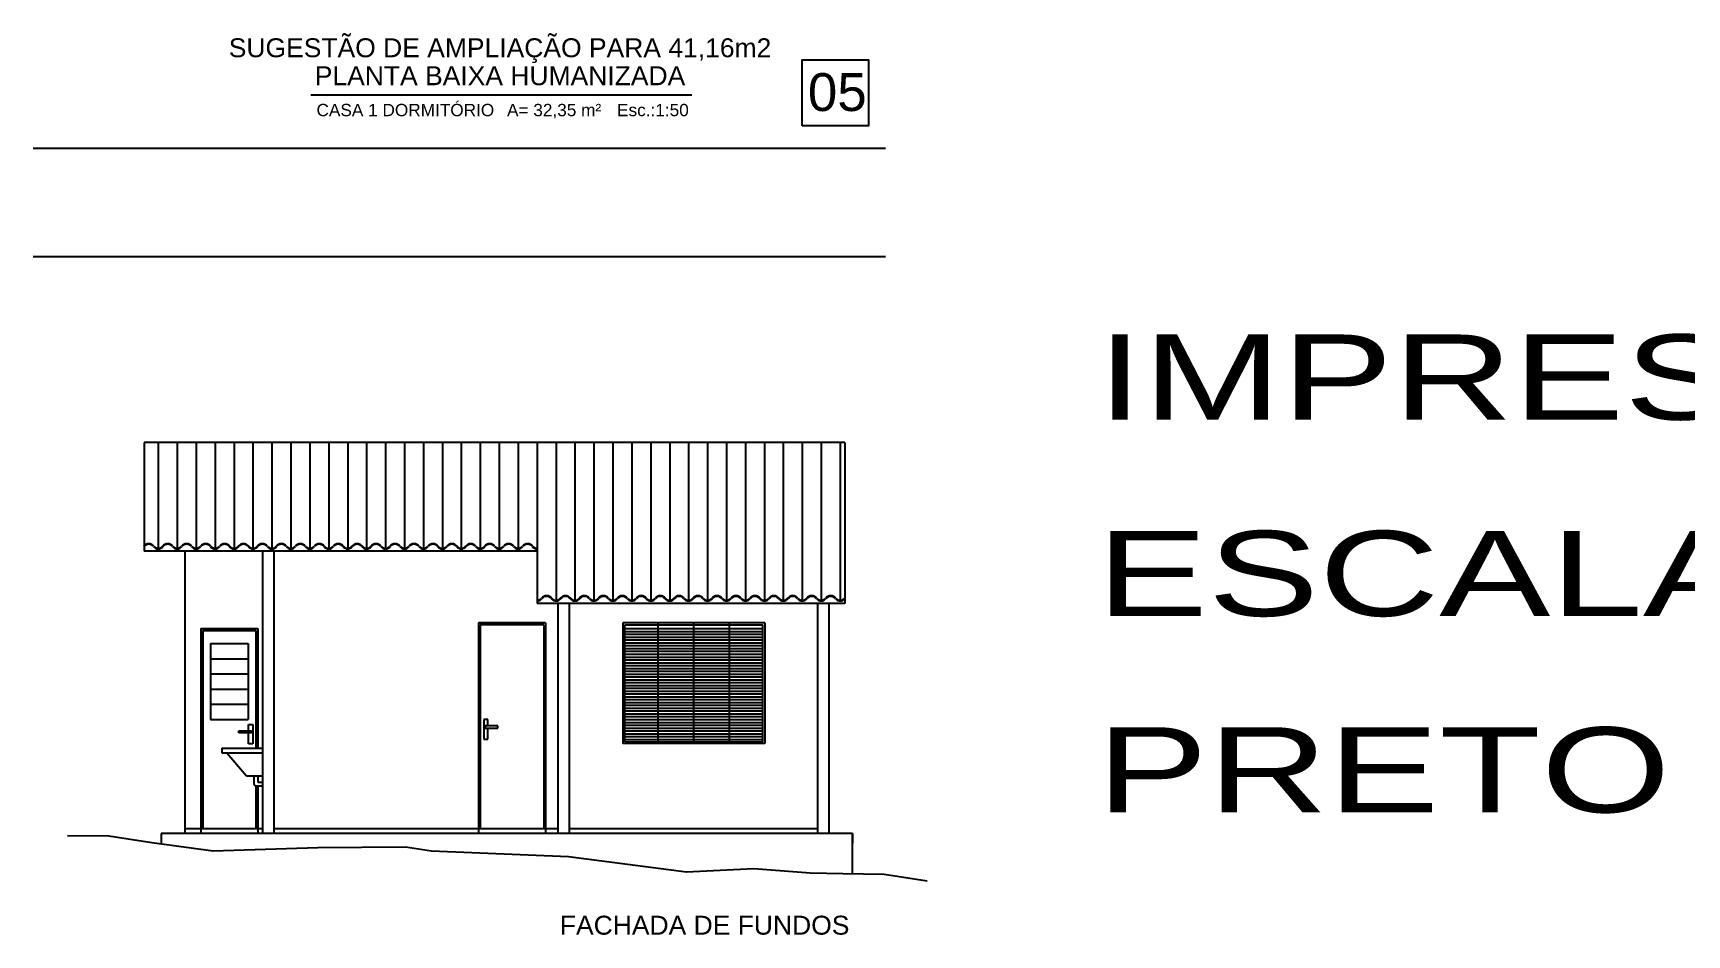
# Model space of a CAD drawing. Header units: millimetres. Extents: x 379 to 8329, y 269 to 4802.
# Drawn here: x 4837 to 6583, y 2537 to 3489 of the extents above; entities that cross this region are included whole.
import ezdxf

# ---------------------------------------------------------------- set-up
doc = ezdxf.new("R2010")
doc.units = ezdxf.units.MM
doc.header["$LTSCALE"] = 20
doc.header["$MEASUREMENT"] = 0
for name, color, linetype in [('1', 7, 'Continuous'), ('Cotas', 7, 'Continuous'), ('Texto', 2, 'Continuous')]:
    doc.layers.add(name, color=color, linetype=linetype)
doc.styles.add('REGUA100', font='arial.ttf', dxfattribs={"width": 1.4})
doc.styles.add('Textos Gd.', font='arial.ttf', dxfattribs={"height": 0.15})

msp = doc.modelspace()

# ---------------------------------------------------------------- linework, layer by layer
at = {"color": 1}
msp.add_line((5130.216, 3423.969), (5532.515, 3423.969), dxfattribs=at)
at = {"layer": '1', "color": 1}
for p, q in [((5736.833, 3367.477), (4836.833, 3367.477)), ((5736.833, 3253.046), (4836.833, 3253.046)), ((5309.036, 2864.334), (5309.036, 2648.81)), ((5376.036, 2864.334), (5376.036, 2648.81)), ((5497.036, 2738.834), (5497.036, 2866.334)), ((5534.536, 2738.834), (5534.536, 2866.334)), ((5572.036, 2738.834), (5572.036, 2866.334)), ((5014.036, 2860.469), (5014.036, 2643.81)), ((5016.036, 2858.469), (5016.036, 2648.81)), ((5072.036, 2858.469), (5072.036, 2733.981)), ((5074.036, 2860.469), (5074.036, 2733.981)), ((5024.036, 2844.469), (5024.036, 2764.469)), ((5024.036, 2844.469), (5064.036, 2844.469)), ((5024.036, 2828.469), (5064.036, 2828.469)), ((5024.036, 2812.469), (5064.036, 2812.469)), ((5024.036, 2796.469), (5064.036, 2796.469)), ((5024.036, 2780.469), (5064.036, 2780.469)), ((5024.036, 2764.469), (5064.036, 2764.469)), ((5312.77, 2764.163), (5312.77, 2743.571)), ((5317.137, 2764.163), (5312.77, 2764.163)), ((5317.137, 2757.532), (5317.137, 2764.163)), ((5054.12, 2750.164), (5054.12, 2752.433)), ((5054.12, 2752.433), (5067.394, 2752.433)), ((5067.394, 2750.164), (5054.12, 2750.164)), ((5064.425, 2752.433), (5064.425, 2759.064)), ((5064.425, 2759.064), (5068.791, 2759.064)), ((5064.425, 2738.472), (5064.425, 2750.164)), ((5067.394, 2752.433), (5067.394, 2750.164)), ((5068.791, 2759.064), (5068.791, 2738.472)), ((5312.77, 2743.571), (5317.137, 2743.571)), ((5327.442, 2757.532), (5314.168, 2757.532)), ((5314.168, 2757.532), (5314.168, 2755.263)), ((5314.168, 2755.263), (5327.442, 2755.263)), ((5317.137, 2743.571), (5317.137, 2755.263)), ((5327.442, 2755.263), (5327.442, 2757.532)), ((5068.791, 2738.472), (5064.425, 2738.472)), ((5072.036, 2694.241), (5072.036, 2648.81)), ((5074.036, 2694.241), (5074.036, 2643.81))]:
    msp.add_line(p, q, dxfattribs=at)
at = {"layer": '1'}
for p, q in [((4954.036, 3056.723), (4954.036, 2941.942)), ((4969.036, 3056.723), (4969.036, 2945.124)), ((4989.036, 3056.723), (4989.036, 2945.124)), ((5009.036, 3056.723), (5009.036, 2945.124)), ((5029.036, 3056.723), (5029.036, 2945.124)), ((5049.036, 3056.723), (5049.036, 2945.124)), ((5069.036, 3056.723), (5069.036, 2945.124)), ((5089.036, 3056.723), (5089.036, 2945.124)), ((5109.036, 3056.723), (5109.036, 2945.124)), ((5129.036, 3056.723), (5129.036, 2945.124)), ((5149.036, 3056.723), (5149.036, 2945.124)), ((5169.036, 3056.723), (5169.036, 2945.124)), ((5189.036, 3056.723), (5189.036, 2945.124)), ((5209.036, 3056.723), (5209.036, 2945.124)), ((5229.036, 3056.723), (5229.036, 2945.124)), ((5249.036, 3056.723), (5249.036, 2945.124)), ((5269.036, 3056.723), (5269.036, 2945.124)), ((5289.036, 3056.723), (5289.036, 2945.124)), ((5309.036, 3056.723), (5309.036, 2945.124)), ((5329.036, 3056.723), (5329.036, 2945.124)), ((5349.036, 3056.723), (5349.036, 2945.124)), ((5369.036, 3056.723), (5369.036, 2886.942)), ((5389.036, 3056.723), (5389.036, 2890.124)), ((5409.036, 3056.723), (5409.036, 2890.124)), ((5429.036, 3056.723), (5429.036, 2890.124)), ((5449.036, 3056.723), (5449.036, 2890.124)), ((5469.036, 3056.723), (5469.036, 2890.124)), ((5489.036, 3056.723), (5489.036, 2890.124)), ((5509.036, 3056.723), (5509.036, 2890.124)), ((5529.036, 3056.723), (5529.036, 2890.124)), ((5549.036, 3056.723), (5549.036, 2890.124)), ((5569.036, 3056.723), (5569.036, 2890.124)), ((5589.036, 3056.723), (5589.036, 2890.124)), ((5609.036, 3056.723), (5609.036, 2890.124)), ((5629.036, 3056.723), (5629.036, 2890.124)), ((5649.036, 3056.723), (5649.036, 2890.124)), ((5669.036, 3056.723), (5669.036, 2890.124)), ((5689.036, 3056.723), (5689.036, 2890.124)), ((5694.036, 3056.723), (5694.036, 2886.942)), ((5669.036, 2889.524), (5669.036, 2889.442)), ((5687.536, 2889.524), (5687.536, 2889.442)), ((5036.036, 2733.981), (5036.036, 2728.981)), ((5036.036, 2733.981), (5079.036, 2733.981)), ((5036.036, 2728.981), (5079.036, 2728.981)), ((5041.318, 2728.981), (5062.178, 2704.71)), ((5062.178, 2704.71), (5079.036, 2704.71)), ((5072.072, 2694.241), (5079.036, 2694.241)), ((5074.072, 2698.241), (5079.036, 2698.241))]:
    msp.add_line(p, q, dxfattribs=at)
at = {"layer": '1', "color": 0}
for p, q in [((5307.036, 2866.334), (5307.036, 2643.81)), ((5378.036, 2866.334), (5378.036, 2643.81)), ((5461.536, 2740.834), (5461.536, 2864.334)), ((5607.536, 2740.834), (5607.536, 2864.334))]:
    msp.add_line(p, q, dxfattribs=at)
at = {"layer": '1', "color": 3}
for p, q in [((4972.036, 2643.81), (4972.036, 2632.666)), ((5702.036, 2643.81), (4972.036, 2643.81)), ((4997.036, 2648.81), (4997.036, 2643.81)), ((5385.036, 2648.81), (5385.036, 2648.81)), ((5677.036, 2648.81), (5677.036, 2643.81)), ((5702.036, 2643.81), (5702.036, 2633.81)), ((5702.036, 2601.246), (5702.036, 2643.81))]:
    msp.add_line(p, q, dxfattribs=at)
at = {"layer": '1', "color": 1}
msp.add_lwpolyline([(5649.101, 3391.155), (5649.101, 3461.155), (5719.101, 3461.155), (5719.101, 3391.155)], close=True, dxfattribs=at)
at = {"layer": '1', "color": 4}
for points in [[(4962.377, 2633.98), (4916.926, 2640.966), (4873.327, 2641.617)], [(5691.877, 2601.397), (5657.394, 2601.911), (5597.958, 2606.569), (5526.868, 2603.076), (5402.169, 2619.378), (5257.658, 2625.2), (5230.113, 2629.387), (5137.621, 2628.693), (5026.907, 2625.2), (4962.377, 2633.98)], [(5780.928, 2593.761), (5735.477, 2600.747), (5691.877, 2601.397)]]:
    msp.add_lwpolyline(points, dxfattribs=at)
at = {"layer": '1'}
for centre, radius, start, end in [((4959.036, 2942.98), 6.979, 38.388003, 141.611997), ((4959.036, 2942.98), 6.379, 38.388003, 141.611997), ((4969.036, 2950.903), 6.379, 218.388003, 321.611997), ((4969.036, 2950.903), 5.779, 218.388003, 321.611997), ((4979.036, 2942.98), 6.979, 38.388003, 141.611997), ((4979.036, 2942.98), 6.379, 38.388003, 141.611997), ((4989.036, 2950.903), 6.379, 218.388003, 321.611997), ((4989.036, 2950.903), 5.779, 218.388003, 321.611997), ((4999.036, 2942.98), 6.979, 38.388003, 141.611997), ((4999.036, 2942.98), 6.379, 38.388003, 141.611997), ((5009.036, 2950.903), 6.379, 218.388003, 321.611997), ((5009.036, 2950.903), 5.779, 218.388003, 321.611997), ((5019.036, 2942.98), 6.979, 38.388003, 141.611997), ((5019.036, 2942.98), 6.379, 38.388003, 141.611997), ((5029.036, 2950.903), 6.379, 218.388003, 321.611997), ((5029.036, 2950.903), 5.779, 218.388003, 321.611997), ((5039.036, 2942.98), 6.979, 38.388003, 141.611997), ((5039.036, 2942.98), 6.379, 38.388003, 141.611997), ((5049.036, 2950.903), 6.379, 218.388003, 270), ((5049.036, 2950.903), 5.779, 218.388003, 270), ((5049.036, 2950.903), 5.779, 270, 321.611997), ((5049.036, 2950.903), 6.379, 270, 321.611997), ((5059.036, 2942.98), 6.979, 38.388003, 141.611997), ((5059.036, 2942.98), 6.379, 38.388003, 141.611997), ((5069.036, 2950.903), 6.379, 218.388003, 321.611997), ((5069.036, 2950.903), 5.779, 218.388003, 321.611997), ((5079.036, 2942.98), 6.979, 38.388003, 141.611997), ((5079.036, 2942.98), 6.379, 38.388003, 141.611997), ((5089.036, 2950.903), 6.379, 218.388003, 321.611997), ((5089.036, 2950.903), 5.779, 218.388003, 321.611997), ((5099.036, 2942.98), 6.979, 38.388003, 141.611997), ((5099.036, 2942.98), 6.379, 38.388003, 141.611997), ((5109.036, 2950.903), 6.379, 218.388003, 321.611997), ((5109.036, 2950.903), 5.779, 218.388003, 321.611997), ((5119.036, 2942.98), 6.979, 38.388003, 141.611997), ((5119.036, 2942.98), 6.379, 38.388003, 141.611997), ((5129.036, 2950.903), 6.379, 218.388003, 321.611997), ((5129.036, 2950.903), 5.779, 218.388003, 321.611997), ((5139.036, 2942.98), 6.979, 38.388003, 141.611997), ((5139.036, 2942.98), 6.379, 38.388003, 141.611997), ((5149.036, 2950.903), 6.379, 218.388003, 321.611997), ((5149.036, 2950.903), 5.779, 218.388003, 321.611997), ((5159.036, 2942.98), 6.979, 38.388003, 141.611997), ((5159.036, 2942.98), 6.379, 38.388003, 141.611997), ((5169.036, 2950.903), 6.379, 218.388003, 321.611997), ((5169.036, 2950.903), 5.779, 218.388003, 321.611997), ((5179.036, 2942.98), 6.979, 38.388003, 141.611997), ((5179.036, 2942.98), 6.379, 38.388003, 141.611997), ((5189.036, 2950.903), 6.379, 218.388003, 321.611997), ((5189.036, 2950.903), 5.779, 218.388003, 321.611997), ((5199.036, 2942.98), 6.979, 38.388003, 141.611997), ((5199.036, 2942.98), 6.379, 38.388003, 141.611997), ((5209.036, 2950.903), 6.379, 218.388003, 321.611997), ((5209.036, 2950.903), 5.779, 218.388003, 321.611997), ((5219.036, 2942.98), 6.979, 38.388003, 141.611997), ((5219.036, 2942.98), 6.379, 38.388003, 141.611997), ((5229.036, 2950.903), 6.379, 218.388003, 321.611997), ((5229.036, 2950.903), 5.779, 218.388003, 321.611997), ((5239.036, 2942.98), 6.979, 38.388003, 141.611997), ((5239.036, 2942.98), 6.379, 38.388003, 141.611997), ((5249.036, 2950.903), 6.379, 218.388003, 321.611997), ((5249.036, 2950.903), 5.779, 218.388003, 321.611997), ((5259.036, 2942.98), 6.979, 38.388003, 141.611997), ((5259.036, 2942.98), 6.379, 38.388003, 141.611997), ((5269.036, 2950.903), 6.379, 218.388003, 321.611997), ((5269.036, 2950.903), 5.779, 218.388003, 321.611997), ((5279.036, 2942.98), 6.979, 38.388003, 141.611997), ((5279.036, 2942.98), 6.379, 38.388003, 141.611997), ((5289.036, 2950.903), 6.379, 218.388003, 321.611997), ((5289.036, 2950.903), 5.779, 218.388003, 321.611997), ((5299.036, 2942.98), 6.979, 38.388003, 141.611997), ((5299.036, 2942.98), 6.379, 38.388003, 141.611997), ((5309.036, 2950.903), 6.379, 218.388003, 321.611997), ((5309.036, 2950.903), 5.779, 218.388003, 321.611997), ((5319.036, 2942.98), 6.979, 38.388003, 141.611997), ((5319.036, 2942.98), 6.379, 38.388003, 141.611997), ((5329.036, 2950.903), 6.379, 218.388003, 321.611997), ((5329.036, 2950.903), 5.779, 218.388003, 321.611997), ((5339.036, 2942.98), 6.979, 38.388003, 141.611997), ((5339.036, 2942.98), 6.379, 38.388003, 141.611997), ((5349.036, 2950.903), 6.379, 218.388003, 321.611997), ((5349.036, 2950.903), 5.779, 218.388003, 321.611997), ((5359.036, 2942.98), 6.979, 38.388003, 141.611997), ((5359.036, 2942.98), 6.379, 38.388003, 141.611997), ((5369.036, 2950.903), 6.379, 218.388003, 270), ((5369.036, 2950.903), 5.779, 218.388003, 270), ((5369.036, 2895.903), 5.779, 270, 321.611997), ((5369.036, 2895.903), 6.379, 270, 321.611997), ((5379.036, 2887.98), 6.979, 38.388003, 141.611997), ((5379.036, 2887.98), 6.379, 38.388003, 141.611997), ((5389.036, 2895.903), 6.379, 218.388003, 321.611997), ((5389.036, 2895.903), 5.779, 218.388003, 321.611997), ((5399.036, 2887.98), 6.979, 38.388003, 141.611997), ((5399.036, 2887.98), 6.379, 38.388003, 141.611997), ((5409.036, 2895.903), 6.379, 218.388003, 321.611997), ((5409.036, 2895.903), 5.779, 218.388003, 321.611997), ((5419.036, 2887.98), 6.979, 38.388003, 141.611997), ((5419.036, 2887.98), 6.379, 38.388003, 141.611997), ((5429.036, 2895.903), 6.379, 218.388003, 321.611997), ((5429.036, 2895.903), 5.779, 218.388003, 321.611997), ((5439.036, 2887.98), 6.979, 38.388003, 141.611997), ((5439.036, 2887.98), 6.379, 38.388003, 141.611997), ((5449.036, 2895.903), 6.379, 218.388003, 321.611997), ((5449.036, 2895.903), 5.779, 218.388003, 321.611997), ((5459.036, 2887.98), 6.979, 38.388003, 141.611997), ((5459.036, 2887.98), 6.379, 38.388003, 141.611997), ((5469.036, 2895.903), 6.379, 218.388003, 321.611997), ((5469.036, 2895.903), 5.779, 218.388003, 321.611997), ((5479.036, 2887.98), 6.979, 38.388003, 141.611997), ((5479.036, 2887.98), 6.379, 38.388003, 141.611997), ((5489.036, 2895.903), 6.379, 218.388003, 321.611997), ((5489.036, 2895.903), 5.779, 218.388003, 321.611997), ((5499.036, 2887.98), 6.979, 38.388003, 141.611997), ((5499.036, 2887.98), 6.379, 38.388003, 141.611997), ((5509.036, 2895.903), 6.379, 218.388003, 321.611997), ((5509.036, 2895.903), 5.779, 218.388003, 321.611997), ((5519.036, 2887.98), 6.979, 38.388003, 141.611997), ((5519.036, 2887.98), 6.379, 38.388003, 141.611997), ((5529.036, 2895.903), 6.379, 218.388003, 321.611997), ((5529.036, 2895.903), 5.779, 218.388003, 321.611997), ((5539.036, 2887.98), 6.979, 38.388003, 141.611997), ((5539.036, 2887.98), 6.379, 38.388003, 141.611997), ((5549.036, 2895.903), 6.379, 218.388003, 321.611997), ((5549.036, 2895.903), 5.779, 218.388003, 321.611997), ((5559.036, 2887.98), 6.979, 38.388003, 141.611997), ((5559.036, 2887.98), 6.379, 38.388003, 141.611997), ((5569.036, 2895.903), 6.379, 218.388003, 321.611997), ((5569.036, 2895.903), 5.779, 218.388003, 321.611997), ((5579.036, 2887.98), 6.979, 38.388003, 141.611997), ((5579.036, 2887.98), 6.379, 38.388003, 141.611997), ((5589.036, 2895.903), 6.379, 218.388003, 321.611997), ((5589.036, 2895.903), 5.779, 218.388003, 321.611997), ((5599.036, 2887.98), 6.979, 38.388003, 141.611997), ((5599.036, 2887.98), 6.379, 38.388003, 141.611997), ((5609.036, 2895.903), 6.379, 218.388003, 321.611997), ((5609.036, 2895.903), 5.779, 218.388003, 321.611997), ((5619.036, 2887.98), 6.979, 38.388003, 141.611997), ((5619.036, 2887.98), 6.379, 38.388003, 141.611997), ((5629.036, 2895.903), 6.379, 218.388003, 321.611997), ((5629.036, 2895.903), 5.779, 218.388003, 321.611997), ((5639.036, 2887.98), 6.979, 38.388003, 141.611997), ((5639.036, 2887.98), 6.379, 38.388003, 141.611997), ((5649.036, 2895.903), 6.379, 218.388003, 321.611997), ((5649.036, 2895.903), 5.779, 218.388003, 321.611997), ((5659.036, 2887.98), 6.979, 38.388003, 141.611997), ((5659.036, 2887.98), 6.379, 38.388003, 141.611997), ((5669.036, 2895.903), 6.379, 218.388003, 321.611997), ((5669.036, 2895.903), 5.779, 218.388003, 321.611997), ((5679.036, 2887.98), 6.979, 38.388003, 141.611997), ((5679.036, 2887.98), 6.379, 38.388003, 141.611997), ((5689.036, 2895.903), 6.379, 218.388003, 321.611997), ((5689.036, 2895.903), 5.779, 218.388003, 321.611997), ((5072.072, 2696.241), 2, 180, 270)]:
    msp.add_arc(centre, radius, start, end, dxfattribs=at)
at = {"layer": 'Cotas'}
for p, q in [((5694.036, 3056.723), (4954.036, 3056.723)), ((5369.036, 2941.942), (4954.036, 2941.942)), ((4997.036, 2941.942), (4997.036, 2648.81)), ((5079.036, 2941.942), (5079.036, 2643.81)), ((5091.036, 2941.942), (5091.036, 2643.81)), ((5694.036, 2886.942), (5369.036, 2886.942)), ((5378.036, 2866.334), (5307.036, 2866.334)), ((5461.536, 2864.334), (5607.536, 2864.334)), ((5461.536, 2740.834), (5607.536, 2740.834)), ((5070.072, 2704.71), (5070.072, 2696.241)), ((5074.072, 2704.71), (5074.072, 2698.241)), ((5079.036, 2648.81), (4997.036, 2648.81)), ((5391.036, 2648.81), (5091.036, 2648.81)), ((5665.036, 2648.81), (5403.036, 2648.81))]:
    msp.add_line(p, q, dxfattribs=at)
at = {"layer": 'Cotas', "color": 3}
for p, q in [((5391.036, 2886.942), (5391.036, 2643.81)), ((5403.036, 2886.942), (5403.036, 2643.81)), ((5665.036, 2886.942), (5665.036, 2643.81)), ((5677.036, 2886.942), (5677.036, 2648.81)), ((5694.036, 2891.942), (5694.036, 2886.942)), ((5459.536, 2866.334), (5459.536, 2738.81)), ((5609.536, 2866.334), (5459.536, 2866.334)), ((5609.536, 2866.334), (5609.536, 2738.81)), ((5609.536, 2738.81), (5459.536, 2738.81))]:
    msp.add_line(p, q, dxfattribs=at)
at = {"layer": 'Cotas', "color": 1}
for p, q in [((5376.036, 2864.334), (5309.036, 2864.334)), ((5014.036, 2860.469), (5074.036, 2860.469)), ((5016.036, 2858.469), (5072.036, 2858.469)), ((5461.536, 2860.334), (5607.536, 2860.334)), ((5461.536, 2857.334), (5607.536, 2857.334)), ((5461.536, 2854.334), (5607.536, 2854.334)), ((5461.536, 2851.334), (5607.536, 2851.334)), ((5461.536, 2848.334), (5607.536, 2848.334)), ((5064.036, 2844.469), (5064.036, 2764.469)), ((5461.536, 2845.334), (5607.536, 2845.334)), ((5461.536, 2842.334), (5607.536, 2842.334)), ((5461.536, 2839.334), (5607.536, 2839.334)), ((5461.536, 2836.334), (5607.536, 2836.334)), ((5461.536, 2833.334), (5607.536, 2833.334)), ((5461.536, 2830.334), (5607.536, 2830.334)), ((5461.536, 2827.334), (5607.536, 2827.334)), ((5461.536, 2824.334), (5607.536, 2824.334)), ((5461.536, 2821.334), (5607.536, 2821.334)), ((5461.536, 2818.334), (5607.536, 2818.334)), ((5461.536, 2815.334), (5607.536, 2815.334)), ((5461.536, 2812.334), (5607.536, 2812.334)), ((5461.536, 2809.334), (5607.536, 2809.334)), ((5461.536, 2806.334), (5607.536, 2806.334)), ((5461.536, 2803.334), (5607.536, 2803.334)), ((5461.536, 2800.334), (5607.536, 2800.334)), ((5461.536, 2797.334), (5607.536, 2797.334)), ((5461.536, 2794.334), (5607.536, 2794.334)), ((5461.536, 2791.334), (5607.536, 2791.334)), ((5461.536, 2788.334), (5607.536, 2788.334)), ((5461.536, 2785.334), (5607.536, 2785.334)), ((5461.536, 2782.334), (5607.536, 2782.334)), ((5461.536, 2779.334), (5607.536, 2779.334)), ((5461.536, 2776.334), (5607.536, 2776.334)), ((5461.536, 2773.334), (5607.536, 2773.334)), ((5461.536, 2770.334), (5607.536, 2770.334)), ((5461.536, 2767.334), (5607.536, 2767.334)), ((5461.536, 2764.334), (5607.536, 2764.334)), ((5461.536, 2761.334), (5607.536, 2761.334)), ((5461.536, 2758.334), (5607.536, 2758.334)), ((5461.536, 2755.334), (5607.536, 2755.334)), ((5461.536, 2752.334), (5607.536, 2752.334)), ((5461.536, 2749.334), (5607.536, 2749.334)), ((5461.536, 2746.334), (5607.536, 2746.334)), ((5461.536, 2743.334), (5607.536, 2743.334))]:
    msp.add_line(p, q, dxfattribs=at)

# ---------------------------------------------------------------- texts
at = {"layer": '1', "style": 'REGUA100', "width": 1.4}
for s, p in [('IMPRESSÃO EM FOLHAS A4', (5960.039, 3081.013)), ('ESCALA DE PLOTAGEM 1/5', (5960.039, 2873.611)), ('PRETO E BRANCO', (5960.039, 2666.21))]:
    msp.add_text(s, height=89.92429, dxfattribs=at).set_placement(p)
at = {"layer": 'Texto', "color": 3, "style": 'Textos Gd.'}
for s, height, p in [('SUGESTÃO DE AMPLIAÇÃO PARA 41,16m2', 20, (5043.461, 3463.742)), ('PLANTA BAIXA HUMANIZADA', 20, (5134.293, 3434.2)), ('05', 40, (5654.958, 3406.952)), ('FACHADA DE FUNDOS', 20, (5393.062, 2537.098))]:
    msp.add_text(s, height=height, dxfattribs=at).set_placement(p)
at = {"layer": 'Texto', "color": 2, "style": 'Textos Gd.'}
for s, p in [('CASA 1 DORMITÓRIO', (5136.134, 3401.49)), ('A= 32,35 m²', (5337.283, 3401.49)), ('Esc.:1:50', (5453.5, 3401.49))]:
    msp.add_text(s, height=13, dxfattribs=at).set_placement(p)

doc.saveas('drawing.dxf')
